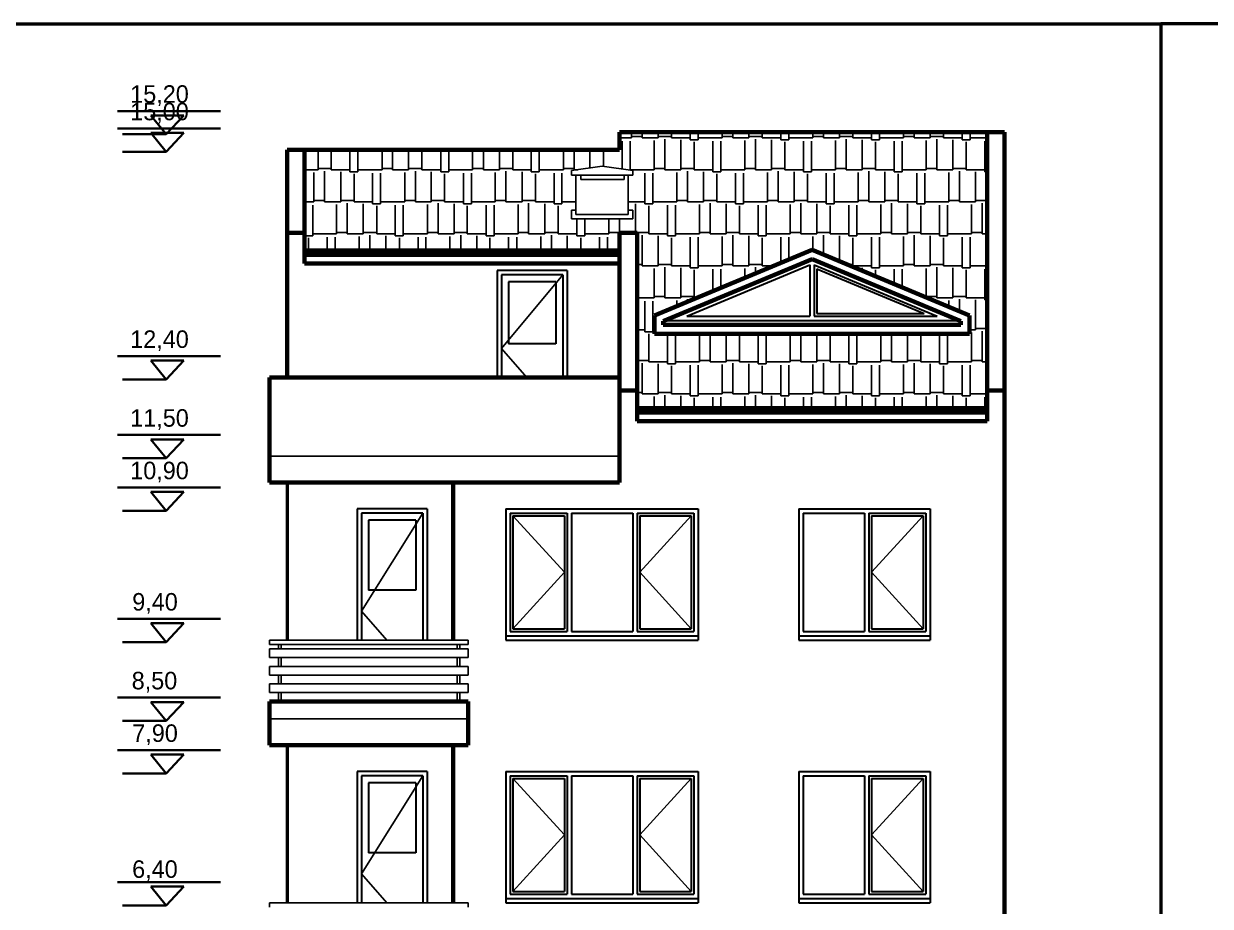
# Model space of a CAD drawing. Header units: millimetres. Extents: x 9537.41 to 9541.95, y -1431.78 to -1431.38.
# Drawn here: x 9540.8395 to 9541.1107, y -1431.5995 to -1431.3979 of the extents above; entities that cross this region are included whole.
import ezdxf

# ---------------------------------------------------------------- set-up
doc = ezdxf.new("R2010")
doc.units = ezdxf.units.MM
doc.linetypes.add('ACAD_ISO03W100', pattern=[30, 12, -18])
for name, color, linetype, lineweight in [('BACA', 24, 'Continuous', 25), ('cephe', 232, 'Continuous', 60), ('duvar', 214, 'Continuous', 50), ('kapı-pencere', 140, 'Continuous', 30), ('sıva', 203, 'Continuous', 25), ('yazı', 161, 'Continuous', 35), ('çatı', 12, 'Continuous', 25)]:
    doc.layers.add(name, color=color, linetype=linetype, lineweight=lineweight)

msp = doc.modelspace()

# ---------------------------------------------------------------- linework, layer by layer
at = {"layer": 'BACA'}
for p, q in [((9540.96472, -1431.43142), (9540.97172, -1431.43042)), ((9540.96472, -1431.43142), (9540.96472, -1431.43242)), ((9540.97172, -1431.43042), (9540.97872, -1431.43142)), ((9540.97872, -1431.43142), (9540.97872, -1431.43242)), ((9540.97872, -1431.43242), (9540.96472, -1431.43242)), ((9540.96572, -1431.43242), (9540.96572, -1431.44142)), ((9540.96685, -1431.43242), (9540.96685, -1431.43345)), ((9540.96685, -1431.43345), (9540.9768, -1431.43345)), ((9540.9768, -1431.43345), (9540.9768, -1431.43242)), ((9540.97772, -1431.43242), (9540.97772, -1431.44142)), ((9540.96572, -1431.44042), (9540.96472, -1431.44042)), ((9540.96472, -1431.44042), (9540.96472, -1431.44242)), ((9540.97872, -1431.44242), (9540.96472, -1431.44242)), ((9540.97772, -1431.44142), (9540.96572, -1431.44142)), ((9540.97872, -1431.44042), (9540.97772, -1431.44042)), ((9540.97872, -1431.44042), (9540.97872, -1431.44242))]:
    msp.add_line(p, q, dxfattribs=at)
at = {"layer": 'cephe'}
for p, q in [((9540.97572, -1431.42266), (9540.97572, -1431.42666)), ((9540.97572, -1431.42266), (9541.06372, -1431.42266)), ((9541.05972, -1431.42266), (9541.05972, -1431.48866)), ((9541.06372, -1431.42266), (9541.06372, -1431.55666)), ((9540.89972, -1431.42666), (9540.89972, -1431.47866)), ((9540.97572, -1431.42666), (9540.89972, -1431.42666)), ((9540.90372, -1431.42666), (9540.90372, -1431.45266)), ((9540.89972, -1431.44566), (9540.90372, -1431.44566)), ((9540.97572, -1431.44566), (9540.97972, -1431.44566)), ((9540.97572, -1431.44566), (9540.97572, -1431.50266)), ((9540.97972, -1431.44566), (9540.97972, -1431.48866)), ((9540.90372, -1431.44966), (9540.97572, -1431.44966)), ((9540.90372, -1431.45066), (9540.97572, -1431.45066)), ((9540.98372, -1431.46449), (9541.01972, -1431.44949)), ((9541.01972, -1431.44949), (9541.05572, -1431.46449)), ((9540.90372, -1431.45266), (9540.97572, -1431.45266)), ((9540.98572, -1431.46583), (9541.01972, -1431.45166)), ((9541.01972, -1431.45166), (9541.05372, -1431.46583)), ((9540.98372, -1431.46866), (9540.98372, -1431.46449)), ((9541.05572, -1431.46866), (9541.05572, -1431.46449)), ((9540.98572, -1431.46666), (9540.98572, -1431.46583)), ((9540.98572, -1431.46666), (9541.05372, -1431.46666)), ((9541.05372, -1431.46666), (9541.05372, -1431.46583)), ((9540.98372, -1431.46866), (9541.05572, -1431.46866)), ((9540.89572, -1431.47866), (9540.97572, -1431.47866)), ((9540.89572, -1431.47866), (9540.89572, -1431.50266)), ((9540.97572, -1431.48166), (9540.97972, -1431.48166)), ((9541.05972, -1431.48166), (9541.06372, -1431.48166)), ((9540.97972, -1431.48566), (9541.05972, -1431.48566)), ((9540.97972, -1431.48666), (9541.05972, -1431.48666)), ((9540.97972, -1431.48866), (9541.05972, -1431.48866)), ((9540.89572, -1431.50266), (9540.97572, -1431.50266)), ((9540.93772, -1431.50266), (9540.93772, -1431.53866)), ((9540.89572, -1431.55266), (9540.89572, -1431.55666)), ((9540.89572, -1431.55266), (9540.94112, -1431.55266)), ((9540.94112, -1431.55266), (9540.94112, -1431.55666)), ((9540.89572, -1431.55666), (9540.89572, -1431.56266)), ((9540.94112, -1431.55666), (9540.94112, -1431.56266)), ((9541.06372, -1431.55666), (9541.06372, -1431.61666)), ((9540.89572, -1431.56266), (9540.94112, -1431.56266)), ((9540.93772, -1431.56266), (9540.93772, -1431.59866))]:
    msp.add_line(p, q, dxfattribs=at)
at = {"layer": 'duvar'}
for p, q in [((9540.82231, -1431.39786), (9541.09945, -1431.39786)), ((9541.3766, -1431.39786), (9541.09945, -1431.39786)), ((9541.09945, -1431.39786), (9541.09945, -1431.7755)), ((9541.09945, -1431.39786), (9541.09945, -1431.7755)), ((9540.89972, -1431.50266), (9540.89972, -1431.53866)), ((9540.89972, -1431.56266), (9540.89972, -1431.59866))]:
    msp.add_line(p, q, dxfattribs=at)
at = {"layer": 'kapı-pencere'}
for p, q in [((9540.99112, -1431.46466), (9541.01922, -1431.45295)), ((9541.01922, -1431.45295), (9541.01922, -1431.46466)), ((9541.02022, -1431.45295), (9541.02022, -1431.46466)), ((9541.02022, -1431.45295), (9541.04832, -1431.46466)), ((9540.94772, -1431.45423), (9540.94772, -1431.47866)), ((9540.96372, -1431.45423), (9540.94772, -1431.45423)), ((9540.96272, -1431.45523), (9540.94872, -1431.45523)), ((9540.94872, -1431.45523), (9540.94872, -1431.47866)), ((9540.96272, -1431.45523), (9540.96272, -1431.47866)), ((9540.96372, -1431.45423), (9540.96372, -1431.47866)), ((9541.02082, -1431.45385), (9541.02082, -1431.46406)), ((9541.02082, -1431.45385), (9541.04532, -1431.46406)), ((9540.96112, -1431.45683), (9540.95032, -1431.45683)), ((9540.95032, -1431.45683), (9540.95032, -1431.47095)), ((9540.96112, -1431.45683), (9540.96112, -1431.47095)), ((9540.99112, -1431.46466), (9541.01922, -1431.46466)), ((9541.02022, -1431.46466), (9541.04832, -1431.46466)), ((9541.02082, -1431.46406), (9541.04532, -1431.46406)), ((9540.98612, -1431.46566), (9541.05332, -1431.46566)), ((9540.96112, -1431.47095), (9540.95032, -1431.47095)), ((9540.93172, -1431.50866), (9540.91572, -1431.50866)), ((9540.91572, -1431.50866), (9540.91572, -1431.53866)), ((9540.91672, -1431.50966), (9540.91672, -1431.53866)), ((9540.93072, -1431.50966), (9540.91672, -1431.50966)), ((9540.93072, -1431.50966), (9540.93072, -1431.53866)), ((9540.93172, -1431.50866), (9540.93172, -1431.53866)), ((9540.94972, -1431.50866), (9540.99372, -1431.50866)), ((9540.94972, -1431.50866), (9540.94972, -1431.53866)), ((9540.95072, -1431.50966), (9540.95072, -1431.53666)), ((9540.95072, -1431.50966), (9540.96372, -1431.50966)), ((9540.95132, -1431.51026), (9540.95132, -1431.53606)), ((9540.95132, -1431.51026), (9540.96312, -1431.51026)), ((9540.96312, -1431.51026), (9540.96312, -1431.53606)), ((9540.96372, -1431.50966), (9540.96372, -1431.53666)), ((9540.96472, -1431.50966), (9540.97872, -1431.50966)), ((9540.96472, -1431.50966), (9540.96472, -1431.53666)), ((9540.97872, -1431.50966), (9540.97872, -1431.53666)), ((9540.97972, -1431.50966), (9540.99272, -1431.50966)), ((9540.97972, -1431.50966), (9540.97972, -1431.53666)), ((9540.98032, -1431.51026), (9540.99212, -1431.51026)), ((9540.98032, -1431.51026), (9540.98032, -1431.53606)), ((9540.99212, -1431.51026), (9540.99212, -1431.53606)), ((9540.99272, -1431.50966), (9540.99272, -1431.53666)), ((9540.99372, -1431.50866), (9540.99372, -1431.53866)), ((9541.01672, -1431.50866), (9541.04672, -1431.50866)), ((9541.01672, -1431.50866), (9541.01672, -1431.53866)), ((9541.01772, -1431.50966), (9541.03172, -1431.50966)), ((9541.01772, -1431.50966), (9541.01772, -1431.53666)), ((9541.03172, -1431.50966), (9541.03172, -1431.53666)), ((9541.03272, -1431.50966), (9541.04572, -1431.50966)), ((9541.03272, -1431.50966), (9541.03272, -1431.53666)), ((9541.03332, -1431.51026), (9541.04512, -1431.51026)), ((9541.03332, -1431.51026), (9541.03332, -1431.53606)), ((9541.04512, -1431.51026), (9541.04512, -1431.53606)), ((9541.04572, -1431.50966), (9541.04572, -1431.53666)), ((9541.04672, -1431.50866), (9541.04672, -1431.53866)), ((9540.91832, -1431.51126), (9540.91832, -1431.52726)), ((9540.92912, -1431.51126), (9540.91832, -1431.51126)), ((9540.92912, -1431.51126), (9540.92912, -1431.52726)), ((9540.92912, -1431.52726), (9540.91832, -1431.52726)), ((9540.94972, -1431.53766), (9540.99372, -1431.53766)), ((9540.95072, -1431.53666), (9540.96372, -1431.53666)), ((9540.95132, -1431.53606), (9540.96312, -1431.53606)), ((9540.96472, -1431.53666), (9540.97872, -1431.53666)), ((9540.97972, -1431.53666), (9540.99272, -1431.53666)), ((9540.98032, -1431.53606), (9540.99212, -1431.53606)), ((9541.01672, -1431.53766), (9541.04672, -1431.53766)), ((9541.01772, -1431.53666), (9541.03172, -1431.53666)), ((9541.03272, -1431.53666), (9541.04572, -1431.53666)), ((9541.03332, -1431.53606), (9541.04512, -1431.53606)), ((9540.94972, -1431.53866), (9540.99372, -1431.53866)), ((9541.01672, -1431.53866), (9541.04672, -1431.53866)), ((9540.91572, -1431.56866), (9540.91572, -1431.59866)), ((9540.93172, -1431.56866), (9540.91572, -1431.56866)), ((9540.93072, -1431.56966), (9540.91672, -1431.56966)), ((9540.91672, -1431.56966), (9540.91672, -1431.59866)), ((9540.93072, -1431.56966), (9540.93072, -1431.59866)), ((9540.93172, -1431.56866), (9540.93172, -1431.59866)), ((9540.94972, -1431.56866), (9540.94972, -1431.59866)), ((9540.94972, -1431.56866), (9540.99372, -1431.56866)), ((9540.95072, -1431.56966), (9540.96372, -1431.56966)), ((9540.95072, -1431.56966), (9540.95072, -1431.59666)), ((9540.95132, -1431.57026), (9540.96312, -1431.57026)), ((9540.95132, -1431.57026), (9540.95132, -1431.59606)), ((9540.96312, -1431.57026), (9540.96312, -1431.59606)), ((9540.96372, -1431.56966), (9540.96372, -1431.59666)), ((9540.96472, -1431.56966), (9540.96472, -1431.59666)), ((9540.96472, -1431.56966), (9540.97872, -1431.56966)), ((9540.97872, -1431.56966), (9540.97872, -1431.59666)), ((9540.97972, -1431.56966), (9540.97972, -1431.59666)), ((9540.97972, -1431.56966), (9540.99272, -1431.56966)), ((9540.98032, -1431.57026), (9540.98032, -1431.59606)), ((9540.98032, -1431.57026), (9540.99212, -1431.57026)), ((9540.99212, -1431.57026), (9540.99212, -1431.59606)), ((9540.99272, -1431.56966), (9540.99272, -1431.59666)), ((9540.99372, -1431.56866), (9540.99372, -1431.59866)), ((9541.01672, -1431.56866), (9541.01672, -1431.59866)), ((9541.01672, -1431.56866), (9541.04672, -1431.56866)), ((9541.01772, -1431.56966), (9541.01772, -1431.59666)), ((9541.01772, -1431.56966), (9541.03172, -1431.56966)), ((9541.03172, -1431.56966), (9541.03172, -1431.59666)), ((9541.03272, -1431.56966), (9541.03272, -1431.59666)), ((9541.03272, -1431.56966), (9541.04572, -1431.56966)), ((9541.03332, -1431.57026), (9541.03332, -1431.59606)), ((9541.03332, -1431.57026), (9541.04512, -1431.57026)), ((9541.04512, -1431.57026), (9541.04512, -1431.59606)), ((9541.04572, -1431.56966), (9541.04572, -1431.59666)), ((9541.04672, -1431.56866), (9541.04672, -1431.59866)), ((9540.92912, -1431.57126), (9540.91832, -1431.57126)), ((9540.91832, -1431.57126), (9540.91832, -1431.58726)), ((9540.92912, -1431.57126), (9540.92912, -1431.58726)), ((9540.92912, -1431.58726), (9540.91832, -1431.58726)), ((9540.95072, -1431.59666), (9540.96372, -1431.59666)), ((9540.95132, -1431.59606), (9540.96312, -1431.59606)), ((9540.96472, -1431.59666), (9540.97872, -1431.59666)), ((9540.97972, -1431.59666), (9540.99272, -1431.59666)), ((9540.98032, -1431.59606), (9540.99212, -1431.59606)), ((9541.01772, -1431.59666), (9541.03172, -1431.59666)), ((9541.03272, -1431.59666), (9541.04572, -1431.59666)), ((9541.03332, -1431.59606), (9541.04512, -1431.59606)), ((9540.94972, -1431.59766), (9540.99372, -1431.59766)), ((9540.94972, -1431.59866), (9540.99372, -1431.59866)), ((9541.01672, -1431.59766), (9541.04672, -1431.59766)), ((9541.01672, -1431.59866), (9541.04672, -1431.59866))]:
    msp.add_line(p, q, dxfattribs=at)
at = {"layer": 'sıva', "linetype": 'ACAD_ISO03W100'}
for p, q in [((9540.96272, -1431.45523), (9540.94872, -1431.47208)), ((9540.94872, -1431.47208), (9540.95449, -1431.47866)), ((9540.89572, -1431.49666), (9540.97572, -1431.49666)), ((9540.93072, -1431.50966), (9540.91672, -1431.53208)), ((9540.95132, -1431.51026), (9540.96312, -1431.52316)), ((9540.99212, -1431.51026), (9540.98032, -1431.52316)), ((9541.04512, -1431.51026), (9541.03332, -1431.52316)), ((9540.96312, -1431.52316), (9540.95132, -1431.53606)), ((9540.98032, -1431.52316), (9540.99212, -1431.53606)), ((9541.03332, -1431.52316), (9541.04512, -1431.53606)), ((9540.91672, -1431.53208), (9540.92249, -1431.53866)), ((9540.89572, -1431.55666), (9540.94112, -1431.55666)), ((9540.89572, -1431.55666), (9540.94112, -1431.55666)), ((9540.93072, -1431.56966), (9540.91672, -1431.59208)), ((9540.95132, -1431.57026), (9540.96312, -1431.58316)), ((9540.99212, -1431.57026), (9540.98032, -1431.58316)), ((9541.04512, -1431.57026), (9541.03332, -1431.58316)), ((9540.96312, -1431.58316), (9540.95132, -1431.59606)), ((9540.98032, -1431.58316), (9540.99212, -1431.59606)), ((9541.03332, -1431.58316), (9541.04512, -1431.59606)), ((9540.91672, -1431.59208), (9540.92249, -1431.59866))]:
    msp.add_line(p, q, dxfattribs=at)
at = {"layer": 'sıva'}
for p, q in [((9540.89572, -1431.53866), (9540.89572, -1431.53966)), ((9540.89572, -1431.53866), (9540.94112, -1431.53866)), ((9540.89572, -1431.53966), (9540.94112, -1431.53966)), ((9540.89775, -1431.53966), (9540.89775, -1431.54066)), ((9540.89835, -1431.53966), (9540.89835, -1431.54066)), ((9540.93859, -1431.53966), (9540.93859, -1431.54066)), ((9540.93919, -1431.53966), (9540.93919, -1431.54066)), ((9540.94112, -1431.53866), (9540.94112, -1431.53966)), ((9540.89572, -1431.54066), (9540.89572, -1431.54266)), ((9540.89572, -1431.54066), (9540.94112, -1431.54066)), ((9540.89572, -1431.54266), (9540.94112, -1431.54266)), ((9540.89775, -1431.54266), (9540.89775, -1431.54466)), ((9540.89835, -1431.54266), (9540.89835, -1431.54466)), ((9540.93859, -1431.54266), (9540.93859, -1431.54466)), ((9540.93919, -1431.54266), (9540.93919, -1431.54466)), ((9540.94112, -1431.54066), (9540.94112, -1431.54266)), ((9540.89572, -1431.54466), (9540.89572, -1431.54666)), ((9540.89572, -1431.54466), (9540.94112, -1431.54466)), ((9540.94112, -1431.54466), (9540.94112, -1431.54666)), ((9540.89572, -1431.54666), (9540.94112, -1431.54666)), ((9540.89572, -1431.54866), (9540.89572, -1431.55066)), ((9540.89572, -1431.54866), (9540.94112, -1431.54866)), ((9540.89775, -1431.54666), (9540.89775, -1431.54866)), ((9540.89835, -1431.54666), (9540.89835, -1431.54866)), ((9540.93859, -1431.54666), (9540.93859, -1431.54866)), ((9540.93919, -1431.54666), (9540.93919, -1431.54866)), ((9540.94112, -1431.54866), (9540.94112, -1431.55066)), ((9540.89572, -1431.55066), (9540.94112, -1431.55066)), ((9540.89775, -1431.55066), (9540.89775, -1431.55266)), ((9540.89835, -1431.55066), (9540.89835, -1431.55266)), ((9540.93859, -1431.55066), (9540.93859, -1431.55266)), ((9540.93919, -1431.55066), (9540.93919, -1431.55266)), ((9540.89572, -1431.59866), (9540.94112, -1431.59866)), ((9540.89572, -1431.59866), (9540.89572, -1431.59966)), ((9540.94112, -1431.59866), (9540.94112, -1431.59966))]:
    msp.add_line(p, q, dxfattribs=at)
at = {"layer": 'yazı'}
for p, q in [((9540.88452, -1431.4178), (9540.86099, -1431.4178)), ((9540.87612, -1431.4188), (9540.86857, -1431.4188)), ((9540.86857, -1431.4188), (9540.87211, -1431.4231)), ((9540.87211, -1431.4231), (9540.87612, -1431.4188)), ((9540.88452, -1431.4218), (9540.86099, -1431.4218)), ((9540.87211, -1431.4231), (9540.86211, -1431.4231)), ((9540.86857, -1431.4228), (9540.87211, -1431.4271)), ((9540.87612, -1431.4228), (9540.86857, -1431.4228)), ((9540.87211, -1431.4271), (9540.87612, -1431.4228)), ((9540.87211, -1431.4271), (9540.86211, -1431.4271)), ((9540.88452, -1431.4738), (9540.86099, -1431.4738)), ((9540.87612, -1431.4748), (9540.86857, -1431.4748)), ((9540.86857, -1431.4748), (9540.87211, -1431.4791)), ((9540.87211, -1431.4791), (9540.87612, -1431.4748)), ((9540.87211, -1431.4791), (9540.86211, -1431.4791)), ((9540.88452, -1431.4918), (9540.86099, -1431.4918)), ((9540.86857, -1431.4928), (9540.87211, -1431.4971)), ((9540.87612, -1431.4928), (9540.86857, -1431.4928)), ((9540.87211, -1431.4971), (9540.87612, -1431.4928)), ((9540.87211, -1431.4971), (9540.86211, -1431.4971)), ((9540.88452, -1431.5038), (9540.86099, -1431.5038)), ((9540.87612, -1431.5048), (9540.86857, -1431.5048)), ((9540.86857, -1431.5048), (9540.87211, -1431.5091)), ((9540.87211, -1431.5091), (9540.87612, -1431.5048)), ((9540.87211, -1431.5091), (9540.86211, -1431.5091)), ((9540.88452, -1431.5338), (9540.86099, -1431.5338)), ((9540.86857, -1431.5348), (9540.87211, -1431.5391)), ((9540.87612, -1431.5348), (9540.86857, -1431.5348)), ((9540.87211, -1431.5391), (9540.87612, -1431.5348)), ((9540.87211, -1431.5391), (9540.86211, -1431.5391)), ((9540.88452, -1431.5518), (9540.86099, -1431.5518)), ((9540.87612, -1431.5528), (9540.86857, -1431.5528)), ((9540.86857, -1431.5528), (9540.87211, -1431.5571)), ((9540.87211, -1431.5571), (9540.87612, -1431.5528)), ((9540.87211, -1431.5571), (9540.86211, -1431.5571)), ((9540.88452, -1431.5638), (9540.86099, -1431.5638)), ((9540.86857, -1431.5648), (9540.87211, -1431.5691)), ((9540.87612, -1431.5648), (9540.86857, -1431.5648)), ((9540.87211, -1431.5691), (9540.87612, -1431.5648)), ((9540.87211, -1431.5691), (9540.86211, -1431.5691)), ((9540.88452, -1431.59396), (9540.86099, -1431.59396)), ((9540.87612, -1431.59496), (9540.86857, -1431.59496)), ((9540.86857, -1431.59496), (9540.87211, -1431.59926)), ((9540.87211, -1431.59926), (9540.87612, -1431.59496)), ((9540.87211, -1431.59926), (9540.86211, -1431.59926))]:
    msp.add_line(p, q, dxfattribs=at)
at = {"layer": 'çatı'}
for p, q in [((9540.97572, -1431.42389), (9540.97841, -1431.42389)), ((9540.97841, -1431.42389), (9540.97841, -1431.42266)), ((9540.97841, -1431.42359), (9540.98085, -1431.42359)), ((9540.98085, -1431.42389), (9540.98085, -1431.42266)), ((9540.98085, -1431.42389), (9540.98451, -1431.42389)), ((9540.98451, -1431.42389), (9540.98451, -1431.42266)), ((9540.98451, -1431.42359), (9540.98756, -1431.42359)), ((9540.98756, -1431.42389), (9540.98756, -1431.42266)), ((9540.98756, -1431.42389), (9540.99182, -1431.42389)), ((9540.99182, -1431.42435), (9540.99182, -1431.42266)), ((9540.99365, -1431.42435), (9540.99365, -1431.42266)), ((9540.99365, -1431.42389), (9540.99914, -1431.42389)), ((9540.99914, -1431.42389), (9540.99914, -1431.42266)), ((9540.99914, -1431.42359), (9541.00158, -1431.42359)), ((9541.00158, -1431.42389), (9541.00158, -1431.42266)), ((9541.00158, -1431.42389), (9541.00524, -1431.42389)), ((9541.00524, -1431.42389), (9541.00524, -1431.42266)), ((9541.00524, -1431.42359), (9541.00828, -1431.42359)), ((9541.00828, -1431.42389), (9541.00828, -1431.42266)), ((9541.00828, -1431.42389), (9541.01255, -1431.42389)), ((9541.01255, -1431.42435), (9541.01255, -1431.42266)), ((9541.01438, -1431.42435), (9541.01438, -1431.42266)), ((9541.01438, -1431.42389), (9541.01987, -1431.42389)), ((9541.01987, -1431.42389), (9541.01987, -1431.42266)), ((9541.01987, -1431.42359), (9541.0223, -1431.42359)), ((9541.0223, -1431.42389), (9541.0223, -1431.42266)), ((9541.0223, -1431.42389), (9541.02596, -1431.42389)), ((9541.02596, -1431.42389), (9541.02596, -1431.42266)), ((9541.02596, -1431.42359), (9541.02901, -1431.42359)), ((9541.02901, -1431.42389), (9541.02901, -1431.42266)), ((9541.02901, -1431.42389), (9541.03328, -1431.42389)), ((9541.03328, -1431.42435), (9541.03328, -1431.42266)), ((9541.03511, -1431.42435), (9541.03511, -1431.42266)), ((9541.03511, -1431.42389), (9541.04059, -1431.42389)), ((9541.04059, -1431.42389), (9541.04059, -1431.42266)), ((9541.04059, -1431.42359), (9541.04303, -1431.42359)), ((9541.04303, -1431.42389), (9541.04303, -1431.42266)), ((9541.04303, -1431.42389), (9541.04669, -1431.42389)), ((9541.04669, -1431.42389), (9541.04669, -1431.42266)), ((9541.04669, -1431.42359), (9541.04974, -1431.42359)), ((9541.04974, -1431.42389), (9541.04974, -1431.42266)), ((9541.04974, -1431.42389), (9541.054, -1431.42389)), ((9541.054, -1431.42435), (9541.054, -1431.42266)), ((9541.05583, -1431.42435), (9541.05583, -1431.42266)), ((9541.05583, -1431.42389), (9541.05972, -1431.42389)), ((9540.90679, -1431.43121), (9540.90679, -1431.42666)), ((9540.90983, -1431.43121), (9540.90983, -1431.42666)), ((9540.9141, -1431.43167), (9540.9141, -1431.42666)), ((9540.91593, -1431.43167), (9540.91593, -1431.42666)), ((9540.92142, -1431.43121), (9540.92142, -1431.42666)), ((9540.92385, -1431.43121), (9540.92385, -1431.42666)), ((9540.92751, -1431.43121), (9540.92751, -1431.42666)), ((9540.93056, -1431.43121), (9540.93056, -1431.42666)), ((9540.93483, -1431.43167), (9540.93483, -1431.42666)), ((9540.93666, -1431.43167), (9540.93666, -1431.42666)), ((9540.94214, -1431.43121), (9540.94214, -1431.42666)), ((9540.94458, -1431.43121), (9540.94458, -1431.42666)), ((9540.94824, -1431.43121), (9540.94824, -1431.42666)), ((9540.95129, -1431.43121), (9540.95129, -1431.42666)), ((9540.95555, -1431.43167), (9540.95555, -1431.42666)), ((9540.95738, -1431.43167), (9540.95738, -1431.42666)), ((9540.96287, -1431.43121), (9540.96287, -1431.42666)), ((9540.96531, -1431.43121), (9540.96531, -1431.42666)), ((9540.96896, -1431.43081), (9540.96896, -1431.42666)), ((9540.97201, -1431.43046), (9540.97201, -1431.42666)), ((9540.97628, -1431.43107), (9540.97628, -1431.42466)), ((9540.97811, -1431.43133), (9540.97811, -1431.42466)), ((9540.9836, -1431.43121), (9540.9836, -1431.4245)), ((9540.98603, -1431.43121), (9540.98603, -1431.4242)), ((9540.98969, -1431.43121), (9540.98969, -1431.42435)), ((9540.99182, -1431.42435), (9540.99365, -1431.42435)), ((9540.99274, -1431.43121), (9540.99274, -1431.42481)), ((9540.99701, -1431.43167), (9540.99701, -1431.42466)), ((9540.99884, -1431.43167), (9540.99884, -1431.42466)), ((9541.00432, -1431.43121), (9541.00432, -1431.4245)), ((9541.00676, -1431.43121), (9541.00676, -1431.4242)), ((9541.01042, -1431.43121), (9541.01042, -1431.42435)), ((9541.01255, -1431.42435), (9541.01438, -1431.42435)), ((9541.01347, -1431.43121), (9541.01347, -1431.42481)), ((9541.01773, -1431.43167), (9541.01773, -1431.42466)), ((9541.01956, -1431.43167), (9541.01956, -1431.42466)), ((9541.02505, -1431.43121), (9541.02505, -1431.4245)), ((9541.02749, -1431.43121), (9541.02749, -1431.4242)), ((9541.03114, -1431.43121), (9541.03114, -1431.42435)), ((9541.03328, -1431.42435), (9541.03511, -1431.42435)), ((9541.03419, -1431.43121), (9541.03419, -1431.42481)), ((9541.03846, -1431.43167), (9541.03846, -1431.42466)), ((9541.04029, -1431.43167), (9541.04029, -1431.42466)), ((9541.04577, -1431.43121), (9541.04577, -1431.4245)), ((9541.04821, -1431.43121), (9541.04821, -1431.4242)), ((9541.05187, -1431.43121), (9541.05187, -1431.42435)), ((9541.054, -1431.42435), (9541.05583, -1431.42435)), ((9541.05492, -1431.43121), (9541.05492, -1431.42481)), ((9541.05919, -1431.43167), (9541.05919, -1431.42466)), ((9540.90372, -1431.43121), (9540.90679, -1431.43121)), ((9540.90587, -1431.43852), (9540.90587, -1431.43182)), ((9540.90679, -1431.4309), (9540.90983, -1431.4309)), ((9540.90831, -1431.43852), (9540.90831, -1431.43151)), ((9540.90983, -1431.43121), (9540.9141, -1431.43121)), ((9540.91197, -1431.43852), (9540.91197, -1431.43167)), ((9540.9141, -1431.43167), (9540.91593, -1431.43167)), ((9540.91502, -1431.43852), (9540.91502, -1431.43212)), ((9540.91593, -1431.43121), (9540.92142, -1431.43121)), ((9540.91928, -1431.43898), (9540.91928, -1431.43197)), ((9540.92111, -1431.43898), (9540.92111, -1431.43197)), ((9540.92142, -1431.4309), (9540.92385, -1431.4309)), ((9540.92385, -1431.43121), (9540.92751, -1431.43121)), ((9540.9266, -1431.43852), (9540.9266, -1431.43182)), ((9540.92751, -1431.4309), (9540.93056, -1431.4309)), ((9540.92904, -1431.43852), (9540.92904, -1431.43151)), ((9540.93056, -1431.43121), (9540.93483, -1431.43121)), ((9540.93269, -1431.43852), (9540.93269, -1431.43167)), ((9540.93483, -1431.43167), (9540.93666, -1431.43167)), ((9540.93574, -1431.43852), (9540.93574, -1431.43212)), ((9540.93666, -1431.43121), (9540.94214, -1431.43121)), ((9540.94001, -1431.43898), (9540.94001, -1431.43197)), ((9540.94184, -1431.43898), (9540.94184, -1431.43197)), ((9540.94214, -1431.4309), (9540.94458, -1431.4309)), ((9540.94458, -1431.43121), (9540.94824, -1431.43121)), ((9540.94732, -1431.43852), (9540.94732, -1431.43182)), ((9540.94824, -1431.4309), (9540.95129, -1431.4309)), ((9540.94976, -1431.43852), (9540.94976, -1431.43151)), ((9540.95129, -1431.43121), (9540.95555, -1431.43121)), ((9540.95342, -1431.43852), (9540.95342, -1431.43167)), ((9540.95555, -1431.43167), (9540.95738, -1431.43167)), ((9540.95647, -1431.43852), (9540.95647, -1431.43212)), ((9540.95738, -1431.43121), (9540.96287, -1431.43121)), ((9540.96074, -1431.43898), (9540.96074, -1431.43197)), ((9540.96256, -1431.43898), (9540.96256, -1431.43197)), ((9540.96287, -1431.4309), (9540.96531, -1431.4309)), ((9540.96531, -1431.43121), (9540.96621, -1431.43121)), ((9540.97811, -1431.43121), (9540.9836, -1431.43121)), ((9540.98146, -1431.43898), (9540.98146, -1431.43197)), ((9540.98329, -1431.43898), (9540.98329, -1431.43197)), ((9540.9836, -1431.4309), (9540.98603, -1431.4309)), ((9540.98603, -1431.43121), (9540.98969, -1431.43121)), ((9540.98878, -1431.43852), (9540.98878, -1431.43182)), ((9540.98969, -1431.4309), (9540.99274, -1431.4309)), ((9540.99122, -1431.43852), (9540.99122, -1431.43151)), ((9540.99274, -1431.43121), (9540.99701, -1431.43121)), ((9540.99487, -1431.43852), (9540.99487, -1431.43167)), ((9540.99701, -1431.43167), (9540.99884, -1431.43167)), ((9540.99792, -1431.43852), (9540.99792, -1431.43212)), ((9540.99884, -1431.43121), (9541.00432, -1431.43121)), ((9541.00219, -1431.43898), (9541.00219, -1431.43197)), ((9541.00402, -1431.43898), (9541.00402, -1431.43197)), ((9541.00432, -1431.4309), (9541.00676, -1431.4309)), ((9541.00676, -1431.43121), (9541.01042, -1431.43121)), ((9541.0095, -1431.43852), (9541.0095, -1431.43182)), ((9541.01042, -1431.4309), (9541.01347, -1431.4309)), ((9541.01194, -1431.43852), (9541.01194, -1431.43151)), ((9541.01347, -1431.43121), (9541.01773, -1431.43121)), ((9541.0156, -1431.43852), (9541.0156, -1431.43167)), ((9541.01773, -1431.43167), (9541.01956, -1431.43167)), ((9541.01865, -1431.43852), (9541.01865, -1431.43212)), ((9541.01956, -1431.43121), (9541.02505, -1431.43121)), ((9541.02291, -1431.43898), (9541.02291, -1431.43197)), ((9541.02474, -1431.43898), (9541.02474, -1431.43197)), ((9541.02505, -1431.4309), (9541.02749, -1431.4309)), ((9541.02749, -1431.43121), (9541.03114, -1431.43121)), ((9541.03023, -1431.43852), (9541.03023, -1431.43182)), ((9541.03114, -1431.4309), (9541.03419, -1431.4309)), ((9541.03267, -1431.43852), (9541.03267, -1431.43151)), ((9541.03419, -1431.43121), (9541.03846, -1431.43121)), ((9541.03633, -1431.43852), (9541.03633, -1431.43167)), ((9541.03846, -1431.43167), (9541.04029, -1431.43167)), ((9541.03937, -1431.43852), (9541.03937, -1431.43212)), ((9541.04029, -1431.43121), (9541.04577, -1431.43121)), ((9541.04364, -1431.43898), (9541.04364, -1431.43197)), ((9541.04547, -1431.43898), (9541.04547, -1431.43197)), ((9541.04577, -1431.4309), (9541.04821, -1431.4309)), ((9541.04821, -1431.43121), (9541.05187, -1431.43121)), ((9541.05096, -1431.43852), (9541.05096, -1431.43182)), ((9541.05187, -1431.4309), (9541.05492, -1431.4309)), ((9541.05339, -1431.43852), (9541.05339, -1431.43151)), ((9541.05492, -1431.43121), (9541.05919, -1431.43121)), ((9541.05705, -1431.43852), (9541.05705, -1431.43167)), ((9541.05919, -1431.43167), (9541.05972, -1431.43167)), ((9540.90372, -1431.43852), (9540.90587, -1431.43852)), ((9540.90374, -1431.4463), (9540.90374, -1431.43929)), ((9540.90557, -1431.4463), (9540.90557, -1431.43929)), ((9540.90587, -1431.43822), (9540.90831, -1431.43822)), ((9540.90831, -1431.43852), (9540.91197, -1431.43852)), ((9540.91105, -1431.44584), (9540.91105, -1431.43913)), ((9540.91197, -1431.43822), (9540.91502, -1431.43822)), ((9540.91349, -1431.44584), (9540.91349, -1431.43883)), ((9540.91502, -1431.43852), (9540.91928, -1431.43852)), ((9540.91715, -1431.44584), (9540.91715, -1431.43898)), ((9540.91928, -1431.43898), (9540.92111, -1431.43898)), ((9540.9202, -1431.44584), (9540.9202, -1431.43944)), ((9540.92111, -1431.43852), (9540.9266, -1431.43852)), ((9540.92446, -1431.4463), (9540.92446, -1431.43929)), ((9540.92629, -1431.4463), (9540.92629, -1431.43929)), ((9540.9266, -1431.43822), (9540.92904, -1431.43822)), ((9540.92904, -1431.43852), (9540.93269, -1431.43852)), ((9540.93178, -1431.44584), (9540.93178, -1431.43913)), ((9540.93269, -1431.43822), (9540.93574, -1431.43822)), ((9540.93422, -1431.44584), (9540.93422, -1431.43883)), ((9540.93574, -1431.43852), (9540.94001, -1431.43852)), ((9540.93788, -1431.44584), (9540.93788, -1431.43898)), ((9540.94001, -1431.43898), (9540.94184, -1431.43898)), ((9540.94092, -1431.44584), (9540.94092, -1431.43944)), ((9540.94184, -1431.43852), (9540.94732, -1431.43852)), ((9540.94519, -1431.4463), (9540.94519, -1431.43929)), ((9540.94702, -1431.4463), (9540.94702, -1431.43929)), ((9540.94732, -1431.43822), (9540.94976, -1431.43822)), ((9540.94976, -1431.43852), (9540.95342, -1431.43852)), ((9540.95251, -1431.44584), (9540.95251, -1431.43913)), ((9540.95342, -1431.43822), (9540.95647, -1431.43822)), ((9540.95494, -1431.44584), (9540.95494, -1431.43883)), ((9540.95647, -1431.43852), (9540.96074, -1431.43852)), ((9540.9586, -1431.44584), (9540.9586, -1431.43898)), ((9540.96074, -1431.43898), (9540.96256, -1431.43898)), ((9540.96165, -1431.44584), (9540.96165, -1431.43944)), ((9540.96256, -1431.43852), (9540.96572, -1431.43852)), ((9540.97772, -1431.43852), (9540.98146, -1431.43852)), ((9540.97933, -1431.44566), (9540.97933, -1431.43898)), ((9540.98146, -1431.43898), (9540.98329, -1431.43898)), ((9540.98238, -1431.44584), (9540.98238, -1431.43944)), ((9540.98329, -1431.43852), (9540.98878, -1431.43852)), ((9540.98664, -1431.4463), (9540.98664, -1431.43929)), ((9540.98847, -1431.4463), (9540.98847, -1431.43929)), ((9540.98878, -1431.43822), (9540.99122, -1431.43822)), ((9540.99122, -1431.43852), (9540.99487, -1431.43852)), ((9540.99396, -1431.44584), (9540.99396, -1431.43913)), ((9540.99487, -1431.43822), (9540.99792, -1431.43822)), ((9540.9964, -1431.44584), (9540.9964, -1431.43883)), ((9540.99792, -1431.43852), (9541.00219, -1431.43852)), ((9541.00005, -1431.44584), (9541.00005, -1431.43898)), ((9541.00219, -1431.43898), (9541.00402, -1431.43898)), ((9541.0031, -1431.44584), (9541.0031, -1431.43944)), ((9541.00402, -1431.43852), (9541.0095, -1431.43852)), ((9541.00737, -1431.4463), (9541.00737, -1431.43929)), ((9541.0092, -1431.4463), (9541.0092, -1431.43929)), ((9541.0095, -1431.43822), (9541.01194, -1431.43822)), ((9541.01194, -1431.43852), (9541.0156, -1431.43852)), ((9541.01468, -1431.44584), (9541.01468, -1431.43913)), ((9541.0156, -1431.43822), (9541.01865, -1431.43822)), ((9541.01712, -1431.44584), (9541.01712, -1431.43883)), ((9541.01865, -1431.43852), (9541.02291, -1431.43852)), ((9541.02078, -1431.44584), (9541.02078, -1431.43898)), ((9541.02291, -1431.43898), (9541.02474, -1431.43898)), ((9541.02383, -1431.44584), (9541.02383, -1431.43944)), ((9541.02474, -1431.43852), (9541.03023, -1431.43852)), ((9541.0281, -1431.4463), (9541.0281, -1431.43929)), ((9541.02992, -1431.4463), (9541.02992, -1431.43929)), ((9541.03023, -1431.43822), (9541.03267, -1431.43822)), ((9541.03267, -1431.43852), (9541.03633, -1431.43852)), ((9541.03541, -1431.44584), (9541.03541, -1431.43913)), ((9541.03633, -1431.43822), (9541.03937, -1431.43822)), ((9541.03785, -1431.44584), (9541.03785, -1431.43883)), ((9541.03937, -1431.43852), (9541.04364, -1431.43852)), ((9541.04151, -1431.44584), (9541.04151, -1431.43898)), ((9541.04364, -1431.43898), (9541.04547, -1431.43898)), ((9541.04456, -1431.44584), (9541.04456, -1431.43944)), ((9541.04547, -1431.43852), (9541.05096, -1431.43852)), ((9541.04882, -1431.4463), (9541.04882, -1431.43929)), ((9541.05065, -1431.4463), (9541.05065, -1431.43929)), ((9541.05096, -1431.43822), (9541.05339, -1431.43822)), ((9541.05339, -1431.43852), (9541.05705, -1431.43852)), ((9541.05614, -1431.44584), (9541.05614, -1431.43913)), ((9541.05705, -1431.43822), (9541.05972, -1431.43822)), ((9541.05858, -1431.44584), (9541.05858, -1431.43883)), ((9540.96592, -1431.4463), (9540.96592, -1431.44242)), ((9540.96775, -1431.4463), (9540.96775, -1431.44242)), ((9540.97323, -1431.44584), (9540.97323, -1431.44242)), ((9540.97567, -1431.44584), (9540.97567, -1431.44242)), ((9540.91105, -1431.44553), (9540.91349, -1431.44553)), ((9540.91715, -1431.44553), (9540.9202, -1431.44553)), ((9540.93178, -1431.44553), (9540.93422, -1431.44553)), ((9540.93788, -1431.44553), (9540.94092, -1431.44553)), ((9540.95251, -1431.44553), (9540.95494, -1431.44553)), ((9540.9586, -1431.44553), (9540.96165, -1431.44553)), ((9540.97323, -1431.44553), (9540.97567, -1431.44553)), ((9540.97933, -1431.44553), (9540.98238, -1431.44553)), ((9540.99396, -1431.44553), (9540.9964, -1431.44553)), ((9541.00005, -1431.44553), (9541.0031, -1431.44553)), ((9541.01468, -1431.44553), (9541.01712, -1431.44553)), ((9541.02078, -1431.44553), (9541.02383, -1431.44553)), ((9541.03541, -1431.44553), (9541.03785, -1431.44553)), ((9541.04151, -1431.44553), (9541.04456, -1431.44553)), ((9541.05614, -1431.44553), (9541.05858, -1431.44553)), ((9540.90372, -1431.44584), (9540.90374, -1431.44584)), ((9540.90374, -1431.4463), (9540.90557, -1431.4463)), ((9540.90465, -1431.44966), (9540.90465, -1431.44675)), ((9540.90557, -1431.44584), (9540.91105, -1431.44584)), ((9540.90892, -1431.44966), (9540.90892, -1431.4466)), ((9540.91075, -1431.44966), (9540.91075, -1431.4466)), ((9540.91349, -1431.44584), (9540.91715, -1431.44584)), ((9540.91623, -1431.44966), (9540.91623, -1431.44645)), ((9540.91867, -1431.44966), (9540.91867, -1431.44614)), ((9540.9202, -1431.44584), (9540.92446, -1431.44584)), ((9540.92233, -1431.44966), (9540.92233, -1431.4463)), ((9540.92446, -1431.4463), (9540.92629, -1431.4463)), ((9540.92538, -1431.44966), (9540.92538, -1431.44675)), ((9540.92629, -1431.44584), (9540.93178, -1431.44584)), ((9540.92965, -1431.44966), (9540.92965, -1431.4466)), ((9540.93147, -1431.44966), (9540.93147, -1431.4466)), ((9540.93422, -1431.44584), (9540.93788, -1431.44584)), ((9540.93696, -1431.44966), (9540.93696, -1431.44645)), ((9540.9394, -1431.44966), (9540.9394, -1431.44614)), ((9540.94092, -1431.44584), (9540.94519, -1431.44584)), ((9540.94306, -1431.44966), (9540.94306, -1431.4463)), ((9540.94519, -1431.4463), (9540.94702, -1431.4463)), ((9540.9461, -1431.44966), (9540.9461, -1431.44675)), ((9540.94702, -1431.44584), (9540.95251, -1431.44584)), ((9540.95037, -1431.44966), (9540.95037, -1431.4466)), ((9540.9522, -1431.44966), (9540.9522, -1431.4466)), ((9540.95494, -1431.44584), (9540.9586, -1431.44584)), ((9540.95769, -1431.44966), (9540.95769, -1431.44645)), ((9540.96013, -1431.44966), (9540.96013, -1431.44614)), ((9540.96165, -1431.44584), (9540.96592, -1431.44584)), ((9540.96378, -1431.44966), (9540.96378, -1431.4463)), ((9540.96592, -1431.4463), (9540.96775, -1431.4463)), ((9540.96683, -1431.44966), (9540.96683, -1431.44675)), ((9540.96775, -1431.44584), (9540.97323, -1431.44584)), ((9540.9711, -1431.44966), (9540.9711, -1431.4466)), ((9540.97293, -1431.44966), (9540.97293, -1431.4466)), ((9540.97567, -1431.44584), (9540.97572, -1431.44584)), ((9540.98085, -1431.45315), (9540.98085, -1431.44614)), ((9540.98238, -1431.44584), (9540.98664, -1431.44584)), ((9540.98451, -1431.45315), (9540.98451, -1431.4463)), ((9540.98664, -1431.4463), (9540.98847, -1431.4463)), ((9540.98756, -1431.45315), (9540.98756, -1431.44675)), ((9540.98847, -1431.44584), (9540.99396, -1431.44584)), ((9540.99182, -1431.45361), (9540.99182, -1431.4466)), ((9540.99365, -1431.45361), (9540.99365, -1431.4466)), ((9540.9964, -1431.44584), (9541.00005, -1431.44584)), ((9540.99914, -1431.45315), (9540.99914, -1431.44645)), ((9541.00158, -1431.45315), (9541.00158, -1431.44614)), ((9541.0031, -1431.44584), (9541.00737, -1431.44584)), ((9541.00524, -1431.45315), (9541.00524, -1431.4463)), ((9541.00737, -1431.4463), (9541.0092, -1431.4463)), ((9541.00828, -1431.45315), (9541.00828, -1431.44675)), ((9541.0092, -1431.44584), (9541.01468, -1431.44584)), ((9541.01255, -1431.45248), (9541.01255, -1431.4466)), ((9541.01438, -1431.45172), (9541.01438, -1431.4466)), ((9541.01712, -1431.44584), (9541.02078, -1431.44584)), ((9541.01987, -1431.44955), (9541.01987, -1431.44645)), ((9541.0223, -1431.45057), (9541.0223, -1431.44614)), ((9541.02383, -1431.44584), (9541.0281, -1431.44584)), ((9541.02596, -1431.45209), (9541.02596, -1431.4463)), ((9541.0281, -1431.4463), (9541.02992, -1431.4463)), ((9541.02901, -1431.45315), (9541.02901, -1431.44675)), ((9541.02992, -1431.44584), (9541.03541, -1431.44584)), ((9541.03328, -1431.45361), (9541.03328, -1431.4466)), ((9541.03511, -1431.45361), (9541.03511, -1431.4466)), ((9541.03785, -1431.44584), (9541.04151, -1431.44584)), ((9541.04059, -1431.45315), (9541.04059, -1431.44645)), ((9541.04303, -1431.45315), (9541.04303, -1431.44614)), ((9541.04456, -1431.44584), (9541.04882, -1431.44584)), ((9541.04669, -1431.45315), (9541.04669, -1431.4463)), ((9541.04882, -1431.4463), (9541.05065, -1431.4463)), ((9541.04974, -1431.45315), (9541.04974, -1431.44675)), ((9541.05065, -1431.44584), (9541.05614, -1431.44584)), ((9541.054, -1431.45361), (9541.054, -1431.4466)), ((9541.05583, -1431.45361), (9541.05583, -1431.4466)), ((9541.05858, -1431.44584), (9541.05972, -1431.44584)), ((9540.97972, -1431.45285), (9540.98085, -1431.45285)), ((9540.98085, -1431.45315), (9540.98451, -1431.45315)), ((9540.9836, -1431.46047), (9540.9836, -1431.45376)), ((9540.98451, -1431.45285), (9540.98756, -1431.45285)), ((9540.98603, -1431.46047), (9540.98603, -1431.45346)), ((9540.98756, -1431.45315), (9540.99182, -1431.45315)), ((9540.98969, -1431.46047), (9540.98969, -1431.45361)), ((9540.99182, -1431.45361), (9540.99365, -1431.45361)), ((9540.99365, -1431.45315), (9540.99914, -1431.45315)), ((9540.99914, -1431.45285), (9541.00158, -1431.45285)), ((9541.00158, -1431.45315), (9541.00524, -1431.45315)), ((9541.00432, -1431.45591), (9541.00432, -1431.45376)), ((9541.00524, -1431.45285), (9541.00828, -1431.45285)), ((9541.00676, -1431.45489), (9541.00676, -1431.45346)), ((9541.00828, -1431.45315), (9541.01093, -1431.45315)), ((9541.02778, -1431.45285), (9541.02901, -1431.45285)), ((9541.02901, -1431.45315), (9541.03328, -1431.45315)), ((9541.03114, -1431.45425), (9541.03114, -1431.45361)), ((9541.03328, -1431.45361), (9541.03511, -1431.45361)), ((9541.03511, -1431.45315), (9541.04059, -1431.45315)), ((9541.04059, -1431.45285), (9541.04303, -1431.45285)), ((9541.04303, -1431.45315), (9541.04669, -1431.45315)), ((9541.04577, -1431.46035), (9541.04577, -1431.45376)), ((9541.04669, -1431.45285), (9541.04974, -1431.45285)), ((9541.04821, -1431.46047), (9541.04821, -1431.45346)), ((9541.04974, -1431.45315), (9541.054, -1431.45315)), ((9541.05187, -1431.46047), (9541.05187, -1431.45361)), ((9541.054, -1431.45361), (9541.05583, -1431.45361)), ((9541.05583, -1431.45315), (9541.05972, -1431.45315)), ((9540.99274, -1431.46047), (9540.99274, -1431.45407)), ((9540.99701, -1431.45896), (9540.99701, -1431.45392)), ((9540.99884, -1431.45819), (9540.99884, -1431.45392)), ((9541.03419, -1431.45552), (9541.03419, -1431.45407)), ((9541.03846, -1431.4573), (9541.03846, -1431.45392)), ((9541.04029, -1431.45806), (9541.04029, -1431.45392)), ((9541.05492, -1431.46047), (9541.05492, -1431.45407)), ((9541.05919, -1431.46093), (9541.05919, -1431.45392)), ((9540.97972, -1431.46047), (9540.9836, -1431.46047)), ((9540.98146, -1431.46824), (9540.98146, -1431.46123)), ((9540.98329, -1431.46824), (9540.98329, -1431.46123)), ((9540.9836, -1431.46016), (9540.98603, -1431.46016)), ((9540.98603, -1431.46047), (9540.98969, -1431.46047)), ((9540.98878, -1431.46238), (9540.98878, -1431.46108)), ((9540.98969, -1431.46016), (9540.99274, -1431.46016)), ((9540.99122, -1431.46137), (9540.99122, -1431.46077)), ((9540.99274, -1431.46047), (9540.99337, -1431.46047)), ((9541.04577, -1431.46016), (9541.04821, -1431.46016)), ((9541.04821, -1431.46047), (9541.05187, -1431.46047)), ((9541.05096, -1431.46251), (9541.05096, -1431.46108)), ((9541.05187, -1431.46016), (9541.05492, -1431.46016)), ((9541.05339, -1431.46352), (9541.05339, -1431.46077)), ((9541.05492, -1431.46047), (9541.05919, -1431.46047)), ((9541.05705, -1431.46778), (9541.05705, -1431.46093)), ((9541.05919, -1431.46093), (9541.05972, -1431.46093)), ((9540.97972, -1431.46778), (9540.98146, -1431.46778)), ((9540.98146, -1431.46824), (9540.98329, -1431.46824)), ((9540.98238, -1431.4751), (9540.98238, -1431.4687)), ((9540.98329, -1431.46778), (9540.98372, -1431.46778)), ((9540.98664, -1431.47556), (9540.98664, -1431.46866)), ((9540.98847, -1431.47556), (9540.98847, -1431.46866)), ((9540.99396, -1431.4751), (9540.99396, -1431.46866)), ((9540.9964, -1431.4751), (9540.9964, -1431.46866)), ((9541.00005, -1431.4751), (9541.00005, -1431.46866)), ((9541.0031, -1431.4751), (9541.0031, -1431.4687)), ((9541.00737, -1431.47556), (9541.00737, -1431.46866)), ((9541.0092, -1431.47556), (9541.0092, -1431.46866)), ((9541.01468, -1431.4751), (9541.01468, -1431.46866)), ((9541.01712, -1431.4751), (9541.01712, -1431.46866)), ((9541.02078, -1431.4751), (9541.02078, -1431.46866)), ((9541.02383, -1431.4751), (9541.02383, -1431.4687)), ((9541.0281, -1431.47556), (9541.0281, -1431.46866)), ((9541.02992, -1431.47556), (9541.02992, -1431.46866)), ((9541.03541, -1431.4751), (9541.03541, -1431.46866)), ((9541.03785, -1431.4751), (9541.03785, -1431.46866)), ((9541.04151, -1431.4751), (9541.04151, -1431.46866)), ((9541.04456, -1431.4751), (9541.04456, -1431.4687)), ((9541.04882, -1431.47556), (9541.04882, -1431.46866)), ((9541.05065, -1431.47556), (9541.05065, -1431.46866)), ((9541.05572, -1431.46778), (9541.05705, -1431.46778)), ((9541.05614, -1431.4751), (9541.05614, -1431.46839)), ((9541.05705, -1431.46748), (9541.05972, -1431.46748)), ((9541.05858, -1431.4751), (9541.05858, -1431.46809)), ((9540.97972, -1431.4748), (9540.98238, -1431.4748)), ((9540.98085, -1431.48242), (9540.98085, -1431.4754)), ((9540.98238, -1431.4751), (9540.98664, -1431.4751)), ((9540.98847, -1431.4751), (9540.99396, -1431.4751)), ((9540.99396, -1431.4748), (9540.9964, -1431.4748)), ((9540.9964, -1431.4751), (9541.00005, -1431.4751)), ((9541.00005, -1431.4748), (9541.0031, -1431.4748)), ((9541.00158, -1431.48242), (9541.00158, -1431.4754)), ((9541.0031, -1431.4751), (9541.00737, -1431.4751)), ((9541.0092, -1431.4751), (9541.01468, -1431.4751)), ((9541.01468, -1431.4748), (9541.01712, -1431.4748)), ((9541.01712, -1431.4751), (9541.02078, -1431.4751)), ((9541.02078, -1431.4748), (9541.02383, -1431.4748)), ((9541.0223, -1431.48242), (9541.0223, -1431.4754)), ((9541.02383, -1431.4751), (9541.0281, -1431.4751)), ((9541.02992, -1431.4751), (9541.03541, -1431.4751)), ((9541.03541, -1431.4748), (9541.03785, -1431.4748)), ((9541.03785, -1431.4751), (9541.04151, -1431.4751)), ((9541.04151, -1431.4748), (9541.04456, -1431.4748)), ((9541.04303, -1431.48242), (9541.04303, -1431.4754)), ((9541.04456, -1431.4751), (9541.04882, -1431.4751)), ((9541.05065, -1431.4751), (9541.05614, -1431.4751)), ((9541.05614, -1431.4748), (9541.05858, -1431.4748)), ((9541.05858, -1431.4751), (9541.05972, -1431.4751)), ((9540.98451, -1431.48242), (9540.98451, -1431.47556)), ((9540.98664, -1431.47556), (9540.98847, -1431.47556)), ((9540.98756, -1431.48242), (9540.98756, -1431.47601)), ((9540.99182, -1431.48287), (9540.99182, -1431.47586)), ((9540.99365, -1431.48287), (9540.99365, -1431.47586)), ((9540.99914, -1431.48242), (9540.99914, -1431.47571)), ((9541.00524, -1431.48242), (9541.00524, -1431.47556)), ((9541.00737, -1431.47556), (9541.0092, -1431.47556)), ((9541.00828, -1431.48242), (9541.00828, -1431.47601)), ((9541.01255, -1431.48287), (9541.01255, -1431.47586)), ((9541.01438, -1431.48287), (9541.01438, -1431.47586)), ((9541.01987, -1431.48242), (9541.01987, -1431.47571)), ((9541.02596, -1431.48242), (9541.02596, -1431.47556)), ((9541.0281, -1431.47556), (9541.02992, -1431.47556)), ((9541.02901, -1431.48242), (9541.02901, -1431.47601)), ((9541.03328, -1431.48287), (9541.03328, -1431.47586)), ((9541.03511, -1431.48287), (9541.03511, -1431.47586)), ((9541.04059, -1431.48242), (9541.04059, -1431.47571)), ((9541.04669, -1431.48242), (9541.04669, -1431.47556)), ((9541.04882, -1431.47556), (9541.05065, -1431.47556)), ((9541.04974, -1431.48242), (9541.04974, -1431.47601)), ((9541.054, -1431.48287), (9541.054, -1431.47586)), ((9541.05583, -1431.48287), (9541.05583, -1431.47586)), ((9540.97972, -1431.48211), (9540.98085, -1431.48211)), ((9540.98085, -1431.48242), (9540.98451, -1431.48242)), ((9540.9836, -1431.48566), (9540.9836, -1431.48302)), ((9540.98451, -1431.48211), (9540.98756, -1431.48211)), ((9540.98603, -1431.48566), (9540.98603, -1431.48272)), ((9540.98756, -1431.48242), (9540.99182, -1431.48242)), ((9540.98969, -1431.48566), (9540.98969, -1431.48287)), ((9540.99182, -1431.48287), (9540.99365, -1431.48287)), ((9540.99274, -1431.48566), (9540.99274, -1431.48333)), ((9540.99365, -1431.48242), (9540.99914, -1431.48242)), ((9540.99701, -1431.48566), (9540.99701, -1431.48318)), ((9540.99884, -1431.48566), (9540.99884, -1431.48318)), ((9540.99914, -1431.48211), (9541.00158, -1431.48211)), ((9541.00158, -1431.48242), (9541.00524, -1431.48242)), ((9541.00432, -1431.48566), (9541.00432, -1431.48302)), ((9541.00524, -1431.48211), (9541.00828, -1431.48211)), ((9541.00676, -1431.48566), (9541.00676, -1431.48272)), ((9541.00828, -1431.48242), (9541.01255, -1431.48242)), ((9541.01042, -1431.48566), (9541.01042, -1431.48287)), ((9541.01255, -1431.48287), (9541.01438, -1431.48287)), ((9541.01347, -1431.48566), (9541.01347, -1431.48333)), ((9541.01438, -1431.48242), (9541.01987, -1431.48242)), ((9541.01773, -1431.48566), (9541.01773, -1431.48318)), ((9541.01956, -1431.48566), (9541.01956, -1431.48318)), ((9541.01987, -1431.48211), (9541.0223, -1431.48211)), ((9541.0223, -1431.48242), (9541.02596, -1431.48242)), ((9541.02505, -1431.48566), (9541.02505, -1431.48302)), ((9541.02596, -1431.48211), (9541.02901, -1431.48211)), ((9541.02749, -1431.48566), (9541.02749, -1431.48272)), ((9541.02901, -1431.48242), (9541.03328, -1431.48242)), ((9541.03114, -1431.48566), (9541.03114, -1431.48287)), ((9541.03328, -1431.48287), (9541.03511, -1431.48287)), ((9541.03419, -1431.48566), (9541.03419, -1431.48333)), ((9541.03511, -1431.48242), (9541.04059, -1431.48242)), ((9541.03846, -1431.48566), (9541.03846, -1431.48318)), ((9541.04029, -1431.48566), (9541.04029, -1431.48318)), ((9541.04059, -1431.48211), (9541.04303, -1431.48211)), ((9541.04303, -1431.48242), (9541.04669, -1431.48242)), ((9541.04577, -1431.48566), (9541.04577, -1431.48302)), ((9541.04669, -1431.48211), (9541.04974, -1431.48211)), ((9541.04821, -1431.48566), (9541.04821, -1431.48272)), ((9541.04974, -1431.48242), (9541.054, -1431.48242)), ((9541.05187, -1431.48566), (9541.05187, -1431.48287)), ((9541.054, -1431.48287), (9541.05583, -1431.48287)), ((9541.05492, -1431.48566), (9541.05492, -1431.48333)), ((9541.05583, -1431.48242), (9541.05972, -1431.48242)), ((9541.05919, -1431.48566), (9541.05919, -1431.48318))]:
    msp.add_line(p, q, dxfattribs=at)

# ---------------------------------------------------------------- texts
at = {"layer": 'yazı'}
for s, p in [('15,20', (9540.86387, -1431.41591)), ('15,00', (9540.86387, -1431.41991)), ('12,40', (9540.86387, -1431.47191)), ('11,50', (9540.86387, -1431.48991)), ('10,90', (9540.86387, -1431.50191)), ('9,40', (9540.86433, -1431.53191)), ('8,50', (9540.8642, -1431.54991)), ('7,90', (9540.86434, -1431.56191)), ('6,40', (9540.86431, -1431.59297))]:
    msp.add_text(s, height=0.004, dxfattribs=at).set_placement(p)

doc.saveas('drawing.dxf')
